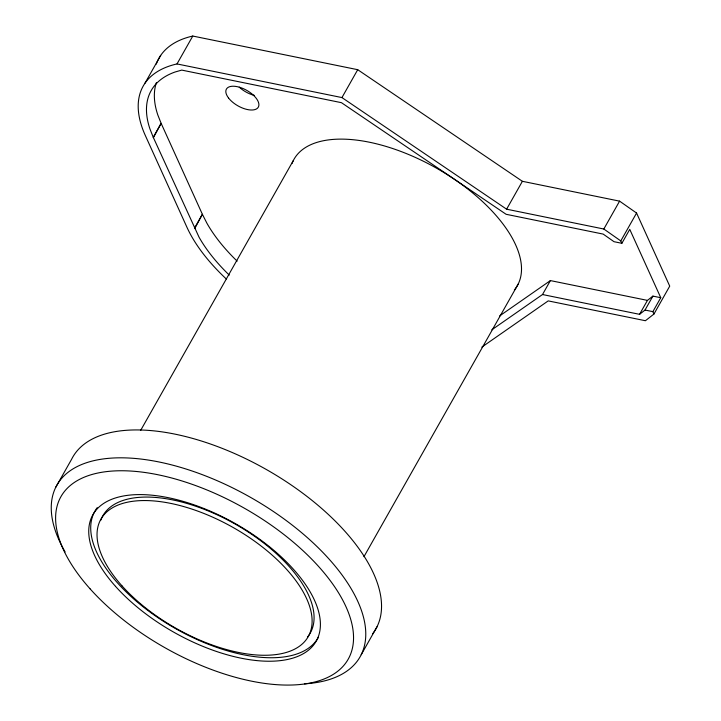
<?xml version="1.0" encoding="UTF-8"?>
<svg xmlns="http://www.w3.org/2000/svg" width="721" height="721" viewBox="0 0 721 721"><rect width="100%" height="100%" fill="white"/><g stroke="black" fill="none" stroke-linecap="round" stroke-linejoin="round"><path stroke-width="1.08" d="M144.93 83.276L160.702 55.4M226.304 279A155.808 75.777 29.5 0 1 186.91 227.196L145.318 135.485A155.808 75.777 29.5 0 1 177.006 63.935L192.777 36.05L357.715 69.694L522.392 181.304L619.591 201.141L636.571 213.046L669.728 286.138L653.956 314.023L645.421 320.728L548.212 300.891L481.826 347.116M229.26 275.089A146.633 71.316 29.5 0 1 199.023 237.146L153.249 137.278L161.134 123.336L157.827 115.009A146.633 71.316 29.5 0 1 156.394 82.636M153.42 137.666L161.134 123.336M194.49 228.215L202.376 214.272L161.306 123.724M194.679 228.602L202.376 214.272M55.805 487.189L71.586 459.313A174.212 84.727 29.5 0 1 269.438 471.282A174.212 84.727 29.5 0 1 372.487 633.966M140.658 430.392L293.213 160.747M177.006 63.935L341.943 97.578L357.715 69.694M341.943 97.578L506.611 209.189L522.392 181.304M363.943 556.702L518.156 284.119M491.794 329.839L542.507 294.529L550.393 280.586L647.458 300.387L652.911 296.106L660.76 297.71L652.875 311.643L653.956 314.023M361.221 654.695L376.993 626.81M506.611 209.189L603.819 229.017L619.591 201.141M153.249 137.278L149.941 128.942A146.633 71.316 29.5 0 1 175.176 71.974L181.755 70.099L341.439 102.679L506.106 214.29L603.171 234.091L614.022 241.697L621.872 243.301L620.799 240.922L636.571 213.046M621.872 243.301L629.757 229.359L660.76 297.71M542.507 294.529L639.563 314.329L647.458 300.387M639.563 314.329L645.025 310.048L652.911 296.106M499.68 315.897L550.393 280.586M645.025 310.048L652.875 311.643M603.819 229.017L620.799 240.922M202.565 214.66L206.909 223.213A146.633 71.316 29.5 0 0 237.146 261.146M100.841 520.156A119.136 57.941 29.5 0 1 235.163 524.05A119.136 57.941 29.5 0 1 307.434 637.157M65.124 551.916A174.212 84.727 29.5 0 1 132.988 458.286A174.212 84.727 29.5 0 1 340.177 572.483A174.212 84.727 29.5 0 1 304.469 683.832M254.414 95.415A18.331 8.913 29.5 0 1 239.246 87.142M156.286 64.097A155.808 75.777 29.5 0 1 192.777 36.05M292.014 163.514A128.311 62.403 29.5 0 1 436.962 168.435A128.311 62.403 29.5 0 1 514.352 290.004M318.556 637.003A128.311 62.403 29.5 0 1 172.598 626.891A128.311 62.403 29.5 0 1 97.245 507.647M121.876 585.74A119.136 57.941 29.5 0 0 305.461 640.645A119.136 57.941 29.5 0 0 186.369 507.341A119.136 57.941 29.5 0 0 121.876 585.74M115.504 586.344A128.311 62.403 29.5 0 0 313.238 645.484A128.311 62.403 29.5 0 0 184.964 501.906A128.311 62.403 29.5 0 0 115.504 586.344M90.017 588.76A165.028 80.265 29.5 0 0 344.332 664.816A165.028 80.265 29.5 0 0 179.358 480.159A165.028 80.265 29.5 0 0 90.017 588.76M228.539 97.993A18.331 8.913 29.5 0 0 257.145 108.492A18.331 8.913 29.5 0 0 241.409 87.881A18.331 8.913 29.5 0 0 228.539 97.993"/></g></svg>
